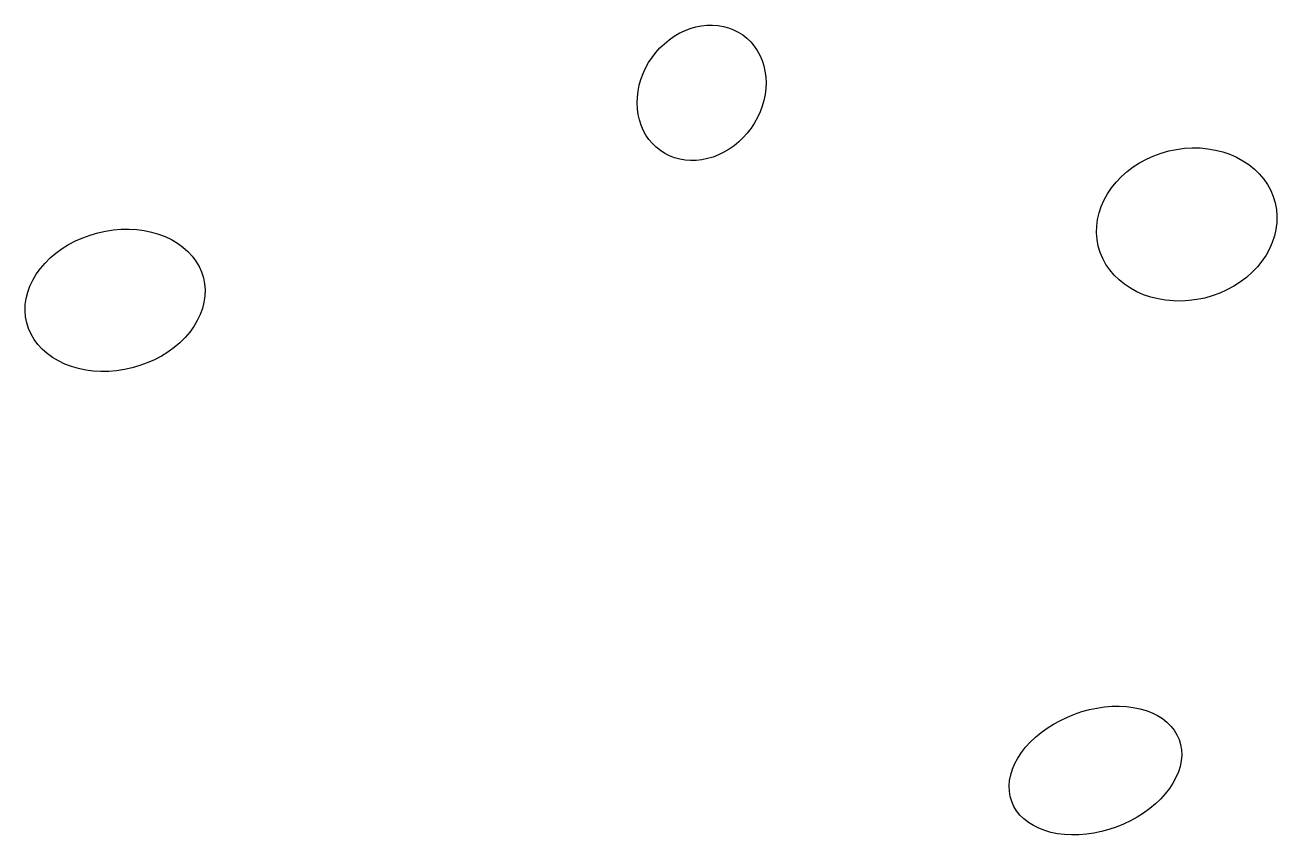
# Model space of a CAD drawing. Header units: metres. Extents: x -12209 to 21926, y -292849 to -276463.
# Drawn here: x 9532 to 14194, y -292498 to -289483 of the extents above; entities that cross this region are included whole.
import ezdxf

# ---------------------------------------------------------------- set-up
doc = ezdxf.new("R2010")
doc.units = ezdxf.units.M

msp = doc.modelspace()

# ---------------------------------------------------------------- linework, layer by layer
at = {"layer": 'LAYER'}
for p, q in [((11948.95, -289525.39), (11968.25, -289514.03)), ((11948.95, -289525.39), (11968.25, -289514.03)), ((11968.25, -289514.03), (11988.19, -289504.36)), ((11968.25, -289514.03), (11988.19, -289504.36)), ((11988.19, -289504.36), (12008.6, -289496.45)), ((11988.19, -289504.36), (12008.6, -289496.45)), ((12008.6, -289496.45), (12029.34, -289490.36)), ((12008.6, -289496.45), (12029.34, -289490.36)), ((12029.34, -289490.36), (12050.25, -289486.13)), ((12029.34, -289490.36), (12050.25, -289486.13)), ((12050.25, -289486.13), (12071.16, -289483.8)), ((12050.25, -289486.13), (12071.16, -289483.8)), ((12071.16, -289483.8), (12091.92, -289483.39)), ((12071.16, -289483.8), (12091.92, -289483.39)), ((12091.92, -289483.39), (12112.37, -289484.9)), ((12091.92, -289483.39), (12112.37, -289484.9)), ((12112.37, -289484.9), (12132.36, -289488.31)), ((12112.37, -289484.9), (12132.36, -289488.31)), ((12132.36, -289488.31), (12151.73, -289493.61)), ((12132.36, -289488.31), (12151.73, -289493.61)), ((12151.73, -289493.61), (12170.33, -289500.75)), ((12151.73, -289493.61), (12170.33, -289500.75)), ((12170.33, -289500.75), (12188.03, -289509.67)), ((12170.33, -289500.75), (12188.03, -289509.67)), ((12188.03, -289509.67), (12204.68, -289520.31)), ((12188.03, -289509.67), (12204.68, -289520.31)), ((11896.26, -289568.65), (11912.81, -289552.8)), ((11896.26, -289568.65), (11912.81, -289552.8)), ((11912.81, -289552.8), (11930.42, -289538.35)), ((11912.81, -289552.8), (11930.42, -289538.35)), ((11930.42, -289538.35), (11948.95, -289525.39)), ((11930.42, -289538.35), (11948.95, -289525.39)), ((12204.68, -289520.31), (12220.17, -289532.59)), ((12204.68, -289520.31), (12220.17, -289532.59)), ((12220.17, -289532.59), (12234.37, -289546.42)), ((12220.17, -289532.59), (12234.37, -289546.42)), ((12234.37, -289546.42), (12247.17, -289561.68)), ((12234.37, -289546.42), (12247.17, -289561.68)), ((12247.17, -289561.68), (12258.49, -289578.27)), ((12247.17, -289561.68), (12258.49, -289578.27)), ((11854.13, -289623.28), (11866.8, -289604.02)), ((11854.13, -289623.28), (11866.8, -289604.02)), ((11866.8, -289604.02), (11880.88, -289585.77)), ((11866.8, -289604.02), (11880.88, -289585.77)), ((11880.88, -289585.77), (11896.26, -289568.65)), ((11880.88, -289585.77), (11896.26, -289568.65)), ((12258.49, -289578.27), (12268.23, -289596.05)), ((12258.49, -289578.27), (12268.23, -289596.05)), ((12268.23, -289596.05), (12276.31, -289614.89)), ((12268.23, -289596.05), (12276.31, -289614.89)), ((11833.36, -289664.2), (11842.95, -289643.39)), ((11833.36, -289664.2), (11842.95, -289643.39)), ((11842.95, -289643.39), (11854.13, -289623.28)), ((11842.95, -289643.39), (11854.13, -289623.28)), ((12276.31, -289614.89), (12282.69, -289634.66)), ((12276.31, -289614.89), (12282.69, -289634.66)), ((12282.69, -289634.66), (12287.3, -289655.19)), ((12282.69, -289634.66), (12287.3, -289655.19)), ((12287.3, -289655.19), (12290.11, -289676.33)), ((12287.3, -289655.19), (12290.11, -289676.33)), ((11819.22, -289707.3), (11825.43, -289685.56)), ((11819.22, -289707.3), (11825.43, -289685.56)), ((11825.43, -289685.56), (11833.36, -289664.2)), ((11825.43, -289685.56), (11833.36, -289664.2)), ((12290.11, -289676.33), (12291.11, -289697.92)), ((12290.11, -289676.33), (12291.11, -289697.92)), ((12291.11, -289697.92), (12290.28, -289719.8)), ((12291.11, -289697.92), (12290.28, -289719.8)), ((11812.12, -289751.25), (11814.77, -289729.25)), ((11812.12, -289751.25), (11814.77, -289729.25)), ((11814.77, -289729.25), (11819.22, -289707.3)), ((11814.77, -289729.25), (11819.22, -289707.3)), ((12287.63, -289741.8), (12283.18, -289763.75)), ((12287.63, -289741.8), (12283.18, -289763.75)), ((12290.28, -289719.8), (12287.63, -289741.8)), ((12290.28, -289719.8), (12287.63, -289741.8)), ((11811.29, -289773.12), (11812.12, -289751.25)), ((11811.29, -289773.12), (11812.12, -289751.25)), ((11812.28, -289794.72), (11811.29, -289773.12)), ((11812.28, -289794.72), (11811.29, -289773.12)), ((11815.1, -289815.86), (11812.28, -289794.72)), ((11815.1, -289815.86), (11812.28, -289794.72)), ((12276.96, -289785.49), (12269.03, -289806.84)), ((12276.96, -289785.49), (12269.03, -289806.84)), ((12283.18, -289763.75), (12276.96, -289785.49)), ((12283.18, -289763.75), (12276.96, -289785.49)), ((11819.71, -289836.39), (11815.1, -289815.86)), ((11819.71, -289836.39), (11815.1, -289815.86)), ((11826.08, -289856.15), (11819.71, -289836.39)), ((11826.08, -289856.15), (11819.71, -289836.39)), ((12259.44, -289827.66), (12248.26, -289847.77)), ((12259.44, -289827.66), (12248.26, -289847.77)), ((12269.03, -289806.84), (12259.44, -289827.66)), ((12269.03, -289806.84), (12259.44, -289827.66)), ((11834.17, -289875), (11826.08, -289856.15)), ((11834.17, -289875), (11826.08, -289856.15)), ((11843.9, -289892.78), (11834.17, -289875)), ((11843.9, -289892.78), (11834.17, -289875)), ((12221.51, -289885.28), (12206.13, -289902.4)), ((12221.51, -289885.28), (12206.13, -289902.4)), ((12235.59, -289867.03), (12221.51, -289885.28)), ((12235.59, -289867.03), (12221.51, -289885.28)), ((12248.26, -289847.77), (12235.59, -289867.03)), ((12248.26, -289847.77), (12235.59, -289867.03)), ((11855.22, -289909.37), (11843.9, -289892.78)), ((11855.22, -289909.37), (11843.9, -289892.78)), ((11868.02, -289924.63), (11855.22, -289909.37)), ((11868.02, -289924.63), (11855.22, -289909.37)), ((11882.23, -289938.46), (11868.02, -289924.63)), ((11882.23, -289938.46), (11868.02, -289924.63)), ((12171.97, -289932.7), (12153.45, -289945.66)), ((12171.97, -289932.7), (12153.45, -289945.66)), ((12189.58, -289918.25), (12171.97, -289932.7)), ((12189.58, -289918.25), (12171.97, -289932.7)), ((12206.13, -289902.4), (12189.58, -289918.25)), ((12206.13, -289902.4), (12189.58, -289918.25)), ((11897.71, -289950.74), (11882.23, -289938.46)), ((11897.71, -289950.74), (11882.23, -289938.46)), ((11897.71, -289950.74), (11897.71, -289950.74)), ((11914.37, -289961.38), (11897.71, -289950.74)), ((11897.71, -289950.74), (11897.71, -289950.74)), ((11914.37, -289961.38), (11897.71, -289950.74)), ((11932.06, -289970.3), (11914.37, -289961.38)), ((11932.06, -289970.3), (11914.37, -289961.38)), ((11950.67, -289977.44), (11932.06, -289970.3)), ((11950.67, -289977.44), (11932.06, -289970.3)), ((11970.03, -289982.74), (11950.67, -289977.44)), ((11970.03, -289982.74), (11950.67, -289977.44)), ((12073.05, -289980.69), (12052.14, -289984.92)), ((12073.05, -289980.69), (12052.14, -289984.92)), ((12093.79, -289974.6), (12073.05, -289980.69)), ((12093.79, -289974.6), (12073.05, -289980.69)), ((12114.21, -289966.69), (12093.79, -289974.6)), ((12114.21, -289966.69), (12093.79, -289974.6)), ((12134.14, -289957.02), (12114.21, -289966.69)), ((12134.14, -289957.02), (12114.21, -289966.69)), ((12153.45, -289945.66), (12134.14, -289957.02)), ((12153.45, -289945.66), (12134.14, -289957.02)), ((13708.2, -289982.12), (13734.99, -289970.11)), ((13708.2, -289982.12), (13734.99, -289970.11)), ((13734.99, -289970.11), (13762.72, -289960.05)), ((13734.99, -289970.11), (13762.72, -289960.05)), ((13762.72, -289960.05), (13791.17, -289952)), ((13762.72, -289960.05), (13791.17, -289952)), ((13791.17, -289952), (13820.13, -289946.04)), ((13791.17, -289952), (13820.13, -289946.04)), ((13820.13, -289946.04), (13849.38, -289942.21)), ((13820.13, -289946.04), (13849.38, -289942.21)), ((13849.38, -289942.21), (13878.69, -289940.54)), ((13849.38, -289942.21), (13878.69, -289940.54)), ((13878.69, -289940.54), (13907.84, -289941.04)), ((13878.69, -289940.54), (13907.84, -289941.04)), ((13907.84, -289941.04), (13936.61, -289943.7)), ((13907.84, -289941.04), (13936.61, -289943.7)), ((13936.61, -289943.7), (13964.79, -289948.51)), ((13936.61, -289943.7), (13964.79, -289948.51)), ((13964.79, -289948.51), (13992.15, -289955.43)), ((13964.79, -289948.51), (13992.15, -289955.43)), ((13992.15, -289955.43), (14018.49, -289964.4)), ((13992.15, -289955.43), (14018.49, -289964.4)), ((14018.49, -289964.4), (14043.61, -289975.37)), ((14018.49, -289964.4), (14043.61, -289975.37)), ((14043.61, -289975.37), (14067.31, -289988.24)), ((14043.61, -289975.37), (14067.31, -289988.24)), ((11990.02, -289986.15), (11970.03, -289982.74)), ((11990.02, -289986.15), (11970.03, -289982.74)), ((12010.47, -289987.66), (11990.02, -289986.15)), ((12010.47, -289987.66), (11990.02, -289986.15)), ((12031.23, -289987.24), (12010.47, -289987.66)), ((12031.23, -289987.24), (12010.47, -289987.66)), ((12052.14, -289984.92), (12031.23, -289987.24)), ((12052.14, -289984.92), (12031.23, -289987.24)), ((13635.44, -290028.84), (13658.24, -290011.6)), ((13635.44, -290028.84), (13658.24, -290011.6)), ((13658.24, -290011.6), (13682.55, -289995.99)), ((13658.24, -290011.6), (13682.55, -289995.99)), ((13682.55, -289995.99), (13708.2, -289982.12)), ((13682.55, -289995.99), (13708.2, -289982.12)), ((14067.31, -289988.24), (14089.42, -290002.91)), ((14067.31, -289988.24), (14089.42, -290002.91)), ((14089.42, -290002.91), (14109.77, -290019.29)), ((14089.42, -290002.91), (14109.77, -290019.29)), ((14109.77, -290019.29), (14128.21, -290037.23)), ((14109.77, -290019.29), (14128.21, -290037.23)), ((13577.84, -290088.98), (13595.09, -290067.68)), ((13577.84, -290088.98), (13595.09, -290067.68)), ((13595.09, -290067.68), (13614.34, -290047.58)), ((13595.09, -290067.68), (13614.34, -290047.58)), ((13614.34, -290047.58), (13635.44, -290028.84)), ((13614.34, -290047.58), (13635.44, -290028.84)), ((14128.21, -290037.23), (14144.58, -290056.61)), ((14128.21, -290037.23), (14144.58, -290056.61)), ((14144.58, -290056.61), (14158.78, -290077.28)), ((14144.58, -290056.61), (14158.78, -290077.28)), ((13549.86, -290134.53), (13562.73, -290111.32)), ((13549.86, -290134.53), (13562.73, -290111.32)), ((13562.73, -290111.32), (13577.84, -290088.98)), ((13562.73, -290111.32), (13577.84, -290088.98)), ((14158.78, -290077.28), (14170.68, -290099.07)), ((14158.78, -290077.28), (14170.68, -290099.07)), ((14170.68, -290099.07), (14180.21, -290121.83)), ((14170.68, -290099.07), (14180.21, -290121.83)), ((14180.21, -290121.83), (14187.28, -290145.38)), ((14180.21, -290121.83), (14187.28, -290145.38)), ((13531.23, -290182.85), (13539.33, -290158.43)), ((13531.23, -290182.85), (13539.33, -290158.43)), ((13539.33, -290158.43), (13549.86, -290134.53)), ((13539.33, -290158.43), (13549.86, -290134.53)), ((14187.28, -290145.38), (14191.84, -290169.54)), ((14187.28, -290145.38), (14191.84, -290169.54)), ((13522.53, -290232.47), (13525.61, -290207.59)), ((13522.53, -290232.47), (13525.61, -290207.59)), ((13525.61, -290207.59), (13531.23, -290182.85)), ((13525.61, -290207.59), (13531.23, -290182.85)), ((14191.84, -290169.54), (14193.87, -290194.13)), ((14191.84, -290169.54), (14193.87, -290194.13)), ((14193.87, -290194.13), (14193.34, -290218.96)), ((14193.87, -290194.13), (14193.34, -290218.96)), ((9774.38, -290264.98), (9802.81, -290256.71)), ((9774.38, -290264.98), (9802.81, -290256.71)), ((9802.81, -290256.71), (9831.73, -290250.35)), ((9802.81, -290256.71), (9831.73, -290250.35)), ((9831.73, -290250.35), (9860.91, -290245.96)), ((9831.73, -290250.35), (9860.91, -290245.96)), ((9860.91, -290245.96), (9890.14, -290243.56)), ((9860.91, -290245.96), (9890.14, -290243.56)), ((9890.14, -290243.56), (9919.2, -290243.17)), ((9890.14, -290243.56), (9919.2, -290243.17)), ((9919.2, -290243.17), (9947.85, -290244.8)), ((9919.2, -290243.17), (9947.85, -290244.8)), ((9947.85, -290244.8), (9975.89, -290248.43)), ((9947.85, -290244.8), (9975.89, -290248.43)), ((9975.89, -290248.43), (10003.11, -290254.04)), ((9975.89, -290248.43), (10003.11, -290254.04)), ((10003.11, -290254.04), (10029.28, -290261.59)), ((10003.11, -290254.04), (10029.28, -290261.59)), ((10029.28, -290261.59), (10054.22, -290271)), ((10029.28, -290261.59), (10054.22, -290271)), ((13522, -290257.3), (13522.53, -290232.47)), ((13522, -290257.3), (13522.53, -290232.47)), ((13524.02, -290281.88), (13522, -290257.3)), ((13524.02, -290281.88), (13522, -290257.3)), ((14190.25, -290243.84), (14184.64, -290268.58)), ((14190.25, -290243.84), (14184.64, -290268.58)), ((14193.34, -290218.96), (14190.25, -290243.84)), ((14193.34, -290218.96), (14190.25, -290243.84)), ((9669.77, -290315.72), (9694.15, -290300.56)), ((9669.77, -290315.72), (9694.15, -290300.56)), ((9694.15, -290300.56), (9719.84, -290286.99)), ((9694.15, -290300.56), (9719.84, -290286.99)), ((9719.84, -290286.99), (9746.65, -290275.1)), ((9719.84, -290286.99), (9746.65, -290275.1)), ((9746.65, -290275.1), (9774.38, -290264.98)), ((9746.65, -290275.1), (9774.38, -290264.98)), ((10054.22, -290271), (10077.73, -290282.23)), ((10054.22, -290271), (10077.73, -290282.23)), ((10077.73, -290282.23), (10099.64, -290295.17)), ((10077.73, -290282.23), (10099.64, -290295.17)), ((10099.64, -290295.17), (10119.78, -290309.73)), ((10099.64, -290295.17), (10119.78, -290309.73)), ((13528.59, -290306.05), (13524.02, -290281.88)), ((13528.59, -290306.05), (13524.02, -290281.88)), ((13528.59, -290306.05), (13528.59, -290306.05)), ((13535.66, -290329.59), (13528.59, -290306.05)), ((13528.59, -290306.05), (13528.59, -290306.05)), ((13535.66, -290329.59), (13528.59, -290306.05)), ((14176.54, -290292.99), (14166.01, -290316.9)), ((14176.54, -290292.99), (14166.01, -290316.9)), ((14184.64, -290268.58), (14176.54, -290292.99)), ((14184.64, -290268.58), (14176.54, -290292.99)), ((9606.33, -290369.45), (9625.7, -290350.29)), ((9606.33, -290369.45), (9625.7, -290350.29)), ((9625.7, -290350.29), (9646.9, -290332.34)), ((9625.7, -290350.29), (9646.9, -290332.34)), ((9646.9, -290332.34), (9669.77, -290315.72)), ((9646.9, -290332.34), (9669.77, -290315.72)), ((10119.78, -290309.73), (10137.99, -290325.8)), ((10119.78, -290309.73), (10137.99, -290325.8)), ((10137.99, -290325.8), (10154.14, -290343.26)), ((10137.99, -290325.8), (10154.14, -290343.26)), ((10154.14, -290343.26), (10168.11, -290361.97)), ((10154.14, -290343.26), (10168.11, -290361.97)), ((13545.18, -290352.35), (13535.66, -290329.59)), ((13545.18, -290352.35), (13535.66, -290329.59)), ((13557.09, -290374.15), (13545.18, -290352.35)), ((13557.09, -290374.15), (13545.18, -290352.35)), ((14153.14, -290340.11), (14138.02, -290362.45)), ((14153.14, -290340.11), (14138.02, -290362.45)), ((14166.01, -290316.9), (14153.14, -290340.11)), ((14166.01, -290316.9), (14153.14, -290340.11)), ((9573.68, -290410.77), (9588.95, -290389.66)), ((9573.68, -290410.77), (9588.95, -290389.66)), ((9588.95, -290389.66), (9606.33, -290369.45)), ((9588.95, -290389.66), (9606.33, -290369.45)), ((10168.11, -290361.97), (10179.78, -290381.8)), ((10168.11, -290361.97), (10179.78, -290381.8)), ((10179.78, -290381.8), (10189.07, -290402.58)), ((10179.78, -290381.8), (10189.07, -290402.58)), ((13571.28, -290394.81), (13557.09, -290374.15)), ((13571.28, -290394.81), (13557.09, -290374.15)), ((13587.66, -290414.19), (13571.28, -290394.81)), ((13587.66, -290414.19), (13571.28, -290394.81)), ((14120.78, -290383.75), (14101.53, -290403.84)), ((14120.78, -290383.75), (14101.53, -290403.84)), ((14138.02, -290362.45), (14120.78, -290383.75)), ((14138.02, -290362.45), (14120.78, -290383.75)), ((9549.94, -290455.05), (9560.64, -290432.62)), ((9549.94, -290455.05), (9560.64, -290432.62)), ((9560.64, -290432.62), (9573.68, -290410.77)), ((9560.64, -290432.62), (9573.68, -290410.77)), ((10189.07, -290402.58), (10195.91, -290424.17)), ((10189.07, -290402.58), (10195.91, -290424.17)), ((10195.91, -290424.17), (10200.24, -290446.4)), ((10195.91, -290424.17), (10200.24, -290446.4)), ((10200.24, -290446.4), (10202.04, -290469.1)), ((10200.24, -290446.4), (10202.04, -290469.1)), ((13606.09, -290432.14), (13587.66, -290414.19)), ((13606.09, -290432.14), (13587.66, -290414.19)), ((13626.44, -290448.51), (13606.09, -290432.14)), ((13626.44, -290448.51), (13606.09, -290432.14)), ((14057.63, -290439.82), (14033.31, -290455.44)), ((14057.63, -290439.82), (14033.31, -290455.44)), ((14080.42, -290422.58), (14057.63, -290439.82)), ((14080.42, -290422.58), (14057.63, -290439.82)), ((14101.53, -290403.84), (14080.42, -290422.58)), ((14101.53, -290403.84), (14080.42, -290422.58)), ((9535.83, -290500.94), (9541.65, -290477.88)), ((9535.83, -290500.94), (9541.65, -290477.88)), ((9541.65, -290477.88), (9549.94, -290455.05)), ((9541.65, -290477.88), (9549.94, -290455.05)), ((10201.29, -290492.09), (10197.99, -290515.2)), ((10201.29, -290492.09), (10197.99, -290515.2)), ((10202.04, -290469.1), (10201.29, -290492.09)), ((10202.04, -290469.1), (10201.29, -290492.09)), ((13648.55, -290463.19), (13626.44, -290448.51)), ((13648.55, -290463.19), (13626.44, -290448.51)), ((13672.26, -290476.06), (13648.55, -290463.19)), ((13672.26, -290476.06), (13648.55, -290463.19)), ((13697.38, -290487.02), (13672.26, -290476.06)), ((13697.38, -290487.02), (13672.26, -290476.06)), ((13723.72, -290496), (13697.38, -290487.02)), ((13723.72, -290496), (13697.38, -290487.02)), ((13953.15, -290491.38), (13924.7, -290499.42)), ((13953.15, -290491.38), (13924.7, -290499.42)), ((13980.87, -290481.31), (13953.15, -290491.38)), ((13980.87, -290481.31), (13953.15, -290491.38)), ((14007.66, -290469.3), (13980.87, -290481.31)), ((14007.66, -290469.3), (13980.87, -290481.31)), ((14033.31, -290455.44), (14007.66, -290469.3)), ((14033.31, -290455.44), (14007.66, -290469.3)), ((9531.78, -290547.05), (9532.53, -290524.06)), ((9531.78, -290547.05), (9532.53, -290524.06)), ((9532.53, -290524.06), (9535.83, -290500.94)), ((9532.53, -290524.06), (9535.83, -290500.94)), ((10192.17, -290538.26), (10183.88, -290561.09)), ((10192.17, -290538.26), (10183.88, -290561.09)), ((10197.99, -290515.2), (10192.17, -290538.26)), ((10197.99, -290515.2), (10192.17, -290538.26)), ((13751.08, -290502.92), (13723.72, -290496)), ((13751.08, -290502.92), (13723.72, -290496)), ((13779.25, -290507.72), (13751.08, -290502.92)), ((13779.25, -290507.72), (13751.08, -290502.92)), ((13808.03, -290510.39), (13779.25, -290507.72)), ((13808.03, -290510.39), (13779.25, -290507.72)), ((13837.18, -290510.88), (13808.03, -290510.39)), ((13837.18, -290510.88), (13808.03, -290510.39)), ((13866.49, -290509.21), (13837.18, -290510.88)), ((13866.49, -290509.21), (13837.18, -290510.88)), ((13895.74, -290505.38), (13866.49, -290509.21)), ((13895.74, -290505.38), (13866.49, -290509.21)), ((13924.7, -290499.42), (13895.74, -290505.38)), ((13924.7, -290499.42), (13895.74, -290505.38)), ((9533.58, -290569.75), (9531.78, -290547.05)), ((9533.58, -290569.75), (9531.78, -290547.05)), ((9537.91, -290591.97), (9533.58, -290569.75)), ((9537.91, -290591.97), (9533.58, -290569.75)), ((10173.18, -290583.52), (10160.14, -290605.37)), ((10173.18, -290583.52), (10160.14, -290605.37)), ((10183.88, -290561.09), (10173.18, -290583.52)), ((10183.88, -290561.09), (10173.18, -290583.52)), ((9537.91, -290591.97), (9537.91, -290591.97)), ((9544.75, -290613.56), (9537.91, -290591.97)), ((9537.91, -290591.97), (9537.91, -290591.97)), ((9544.75, -290613.56), (9537.91, -290591.97)), ((9554.04, -290634.35), (9544.75, -290613.56)), ((9554.04, -290634.35), (9544.75, -290613.56)), ((9565.71, -290654.17), (9554.04, -290634.35)), ((9565.71, -290654.17), (9554.04, -290634.35)), ((10144.87, -290626.49), (10127.49, -290646.7)), ((10144.87, -290626.49), (10127.49, -290646.7)), ((10160.14, -290605.37), (10144.87, -290626.49)), ((10160.14, -290605.37), (10144.87, -290626.49)), ((9579.68, -290672.88), (9565.71, -290654.17)), ((9579.68, -290672.88), (9565.71, -290654.17)), ((9595.83, -290690.34), (9579.68, -290672.88)), ((9595.83, -290690.34), (9579.68, -290672.88)), ((10108.12, -290665.85), (10086.92, -290683.81)), ((10108.12, -290665.85), (10086.92, -290683.81)), ((10127.49, -290646.7), (10108.12, -290665.85)), ((10127.49, -290646.7), (10108.12, -290665.85)), ((9614.04, -290706.41), (9595.83, -290690.34)), ((9614.04, -290706.41), (9595.83, -290690.34)), ((9634.18, -290720.98), (9614.04, -290706.41)), ((9634.18, -290720.98), (9614.04, -290706.41)), ((9656.09, -290733.92), (9634.18, -290720.98)), ((9656.09, -290733.92), (9634.18, -290720.98)), ((10039.67, -290715.58), (10013.98, -290729.16)), ((10039.67, -290715.58), (10013.98, -290729.16)), ((10064.05, -290700.43), (10039.67, -290715.58)), ((10064.05, -290700.43), (10039.67, -290715.58)), ((10086.92, -290683.81), (10064.05, -290700.43)), ((10086.92, -290683.81), (10064.05, -290700.43)), ((9679.6, -290745.14), (9656.09, -290733.92)), ((9679.6, -290745.14), (9656.09, -290733.92)), ((9704.54, -290754.56), (9679.6, -290745.14)), ((9704.54, -290754.56), (9679.6, -290745.14)), ((9730.72, -290762.1), (9704.54, -290754.56)), ((9730.72, -290762.1), (9704.54, -290754.56)), ((9757.93, -290767.71), (9730.72, -290762.1)), ((9757.93, -290767.71), (9730.72, -290762.1)), ((9785.97, -290771.34), (9757.93, -290767.71)), ((9785.97, -290771.34), (9757.93, -290767.71)), ((9814.62, -290772.97), (9785.97, -290771.34)), ((9814.62, -290772.97), (9785.97, -290771.34)), ((9843.68, -290772.59), (9814.62, -290772.97)), ((9843.68, -290772.59), (9814.62, -290772.97)), ((9872.91, -290770.19), (9843.68, -290772.59)), ((9872.91, -290770.19), (9843.68, -290772.59)), ((9902.09, -290765.79), (9872.91, -290770.19)), ((9902.09, -290765.79), (9872.91, -290770.19)), ((9931.01, -290759.44), (9902.09, -290765.79)), ((9931.01, -290759.44), (9902.09, -290765.79)), ((9959.44, -290751.17), (9931.01, -290759.44)), ((9959.44, -290751.17), (9931.01, -290759.44)), ((9987.17, -290741.05), (9959.44, -290751.17)), ((9987.17, -290741.05), (9959.44, -290751.17)), ((10013.98, -290729.16), (9987.17, -290741.05)), ((10013.98, -290729.16), (9987.17, -290741.05)), ((13467.58, -292039.12), (13495.42, -292031.54)), ((13467.58, -292039.12), (13495.42, -292031.54)), ((13495.42, -292031.54), (13523.44, -292025.69)), ((13495.42, -292031.54), (13523.44, -292025.69)), ((13523.44, -292025.69), (13551.41, -292021.62)), ((13523.44, -292025.69), (13551.41, -292021.62)), ((13551.41, -292021.62), (13579.12, -292019.35)), ((13551.41, -292021.62), (13579.12, -292019.35)), ((13579.12, -292019.35), (13606.37, -292018.89)), ((13579.12, -292019.35), (13606.37, -292018.89)), ((13606.37, -292018.89), (13632.95, -292020.26)), ((13606.37, -292018.89), (13632.95, -292020.26)), ((13632.95, -292020.26), (13658.65, -292023.45)), ((13632.95, -292020.26), (13658.65, -292023.45)), ((13658.65, -292023.45), (13683.28, -292028.42)), ((13658.65, -292023.45), (13683.28, -292028.42)), ((13683.28, -292028.42), (13706.64, -292035.14)), ((13683.28, -292028.42), (13706.64, -292035.14)), ((13362.1, -292085.35), (13387.17, -292071.57)), ((13362.1, -292085.35), (13387.17, -292071.57)), ((13387.17, -292071.57), (13413.25, -292059.21)), ((13387.17, -292071.57), (13413.25, -292059.21)), ((13413.25, -292059.21), (13440.12, -292048.36)), ((13413.25, -292059.21), (13440.12, -292048.36)), ((13440.12, -292048.36), (13467.58, -292039.12)), ((13440.12, -292048.36), (13467.58, -292039.12)), ((13706.64, -292035.14), (13728.58, -292043.57)), ((13706.64, -292035.14), (13728.58, -292043.57)), ((13728.58, -292043.57), (13748.9, -292053.63)), ((13728.58, -292043.57), (13748.9, -292053.63)), ((13748.9, -292053.63), (13767.47, -292065.25)), ((13748.9, -292053.63), (13767.47, -292065.25)), ((13767.47, -292065.25), (13784.14, -292078.34)), ((13767.47, -292065.25), (13784.14, -292078.34)), ((13784.14, -292078.34), (13798.78, -292092.8)), ((13784.14, -292078.34), (13798.78, -292092.8)), ((13294.68, -292134.14), (13315.67, -292116.76)), ((13294.68, -292134.14), (13315.67, -292116.76)), ((13315.67, -292116.76), (13338.2, -292100.46)), ((13315.67, -292116.76), (13338.2, -292100.46)), ((13338.2, -292100.46), (13362.1, -292085.35)), ((13338.2, -292100.46), (13362.1, -292085.35)), ((13798.78, -292092.8), (13811.29, -292108.52)), ((13798.78, -292092.8), (13811.29, -292108.52)), ((13811.29, -292108.52), (13821.56, -292125.39)), ((13811.29, -292108.52), (13821.56, -292125.39)), ((13821.56, -292125.39), (13829.52, -292143.26)), ((13821.56, -292125.39), (13829.52, -292143.26)), ((13242.48, -292191.41), (13257.95, -292171.61)), ((13242.48, -292191.41), (13257.95, -292171.61)), ((13257.95, -292171.61), (13275.39, -292152.48)), ((13257.95, -292171.61), (13275.39, -292152.48)), ((13275.39, -292152.48), (13294.68, -292134.14)), ((13275.39, -292152.48), (13294.68, -292134.14)), ((13829.52, -292143.26), (13835.1, -292162.02)), ((13829.52, -292143.26), (13835.1, -292162.02)), ((13835.1, -292162.02), (13838.27, -292181.51)), ((13835.1, -292162.02), (13838.27, -292181.51)), ((13217.93, -292232.39), (13229.11, -292211.72)), ((13217.93, -292232.39), (13229.11, -292211.72)), ((13229.11, -292211.72), (13242.48, -292191.41)), ((13229.11, -292211.72), (13242.48, -292191.41)), ((13839.01, -292201.58), (13837.3, -292222.09)), ((13839.01, -292201.58), (13837.3, -292222.09)), ((13838.27, -292181.51), (13839.01, -292201.58)), ((13838.27, -292181.51), (13839.01, -292201.58)), ((13202.5, -292274.16), (13209.04, -292253.25)), ((13202.5, -292274.16), (13209.04, -292253.25)), ((13209.04, -292253.25), (13217.93, -292232.39)), ((13209.04, -292253.25), (13217.93, -292232.39)), ((13826.61, -292263.78), (13817.72, -292284.65)), ((13826.61, -292263.78), (13817.72, -292284.65)), ((13833.15, -292242.88), (13826.61, -292263.78)), ((13833.15, -292242.88), (13826.61, -292263.78)), ((13837.3, -292222.09), (13833.15, -292242.88)), ((13837.3, -292222.09), (13833.15, -292242.88)), ((13196.65, -292315.45), (13198.36, -292294.94)), ((13196.65, -292315.45), (13198.36, -292294.94)), ((13198.36, -292294.94), (13202.5, -292274.16)), ((13198.36, -292294.94), (13202.5, -292274.16)), ((13806.54, -292305.31), (13793.17, -292325.62)), ((13806.54, -292305.31), (13793.17, -292325.62)), ((13817.72, -292284.65), (13806.54, -292305.31)), ((13817.72, -292284.65), (13806.54, -292305.31)), ((13197.38, -292335.53), (13196.65, -292315.45)), ((13197.38, -292335.53), (13196.65, -292315.45)), ((13200.55, -292355.01), (13197.38, -292335.53)), ((13200.55, -292355.01), (13197.38, -292335.53)), ((13206.14, -292373.77), (13200.55, -292355.01)), ((13206.14, -292373.77), (13200.55, -292355.01)), ((13777.7, -292345.42), (13760.26, -292364.56)), ((13777.7, -292345.42), (13760.26, -292364.56)), ((13793.17, -292325.62), (13777.7, -292345.42)), ((13793.17, -292325.62), (13777.7, -292345.42)), ((13206.14, -292373.77), (13206.14, -292373.77)), ((13214.1, -292391.65), (13206.14, -292373.77)), ((13206.14, -292373.77), (13206.14, -292373.77)), ((13214.1, -292391.65), (13206.14, -292373.77)), ((13224.37, -292408.51), (13214.1, -292391.65)), ((13224.37, -292408.51), (13214.1, -292391.65)), ((13719.98, -292400.27), (13697.45, -292416.58)), ((13719.98, -292400.27), (13697.45, -292416.58)), ((13740.97, -292382.89), (13719.98, -292400.27)), ((13740.97, -292382.89), (13719.98, -292400.27)), ((13760.26, -292364.56), (13740.97, -292382.89)), ((13760.26, -292364.56), (13740.97, -292382.89)), ((13236.87, -292424.23), (13224.37, -292408.51)), ((13236.87, -292424.23), (13224.37, -292408.51)), ((13251.51, -292438.69), (13236.87, -292424.23)), ((13251.51, -292438.69), (13236.87, -292424.23)), ((13268.18, -292451.79), (13251.51, -292438.69)), ((13268.18, -292451.79), (13251.51, -292438.69)), ((13286.75, -292463.4), (13268.18, -292451.79)), ((13286.75, -292463.4), (13268.18, -292451.79)), ((13648.48, -292445.46), (13622.4, -292457.82)), ((13648.48, -292445.46), (13622.4, -292457.82)), ((13673.56, -292431.68), (13648.48, -292445.46)), ((13673.56, -292431.68), (13648.48, -292445.46)), ((13697.45, -292416.58), (13673.56, -292431.68)), ((13697.45, -292416.58), (13673.56, -292431.68)), ((13307.08, -292473.46), (13286.75, -292463.4)), ((13307.08, -292473.46), (13286.75, -292463.4)), ((13329.01, -292481.89), (13307.08, -292473.46)), ((13329.01, -292481.89), (13307.08, -292473.46)), ((13352.38, -292488.61), (13329.01, -292481.89)), ((13352.38, -292488.61), (13329.01, -292481.89)), ((13377, -292493.59), (13352.38, -292488.61)), ((13377, -292493.59), (13352.38, -292488.61)), ((13402.7, -292496.77), (13377, -292493.59)), ((13402.7, -292496.77), (13377, -292493.59)), ((13429.28, -292498.14), (13402.7, -292496.77)), ((13429.28, -292498.14), (13402.7, -292496.77)), ((13456.53, -292497.69), (13429.28, -292498.14)), ((13456.53, -292497.69), (13429.28, -292498.14)), ((13484.24, -292495.41), (13456.53, -292497.69)), ((13484.24, -292495.41), (13456.53, -292497.69)), ((13512.21, -292491.34), (13484.24, -292495.41)), ((13512.21, -292491.34), (13484.24, -292495.41)), ((13540.23, -292485.49), (13512.21, -292491.34)), ((13540.23, -292485.49), (13512.21, -292491.34)), ((13568.07, -292477.91), (13540.23, -292485.49)), ((13568.07, -292477.91), (13540.23, -292485.49)), ((13595.53, -292468.67), (13568.07, -292477.91)), ((13595.53, -292468.67), (13568.07, -292477.91)), ((13622.4, -292457.82), (13595.53, -292468.67)), ((13622.4, -292457.82), (13595.53, -292468.67))]:
    msp.add_line(p, q, dxfattribs=at)

doc.saveas('drawing.dxf')
